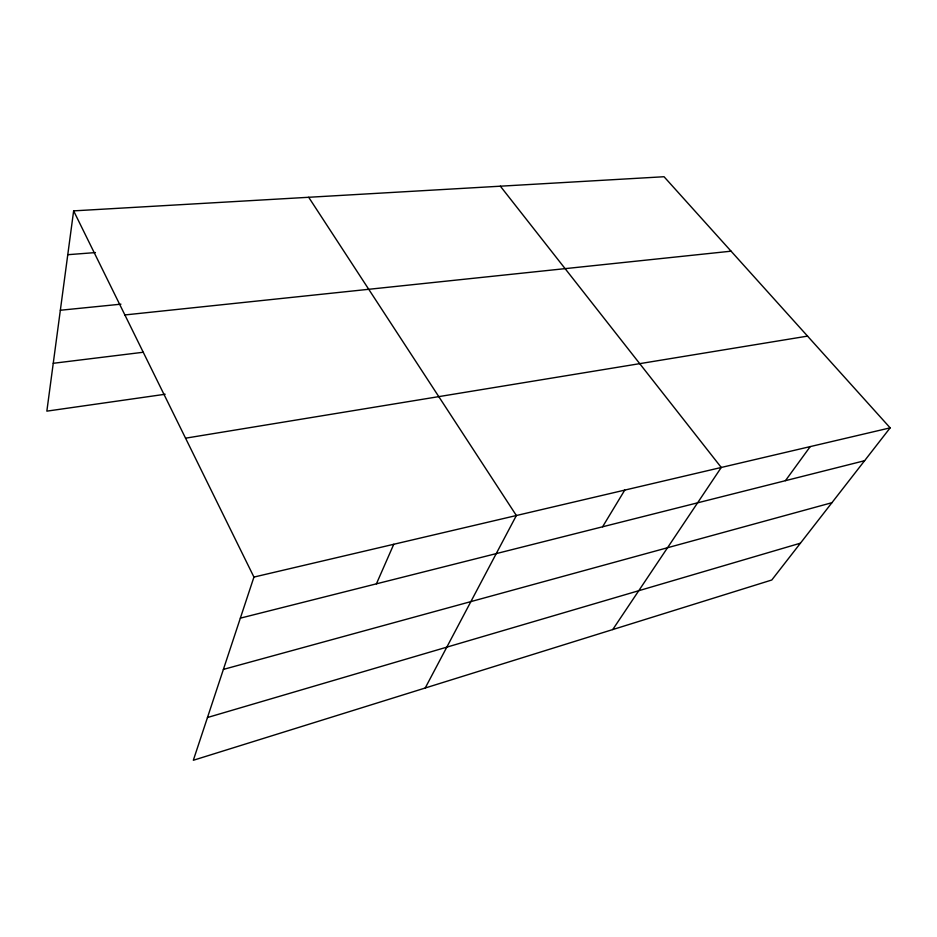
<?xml version="1.0" encoding="UTF-8"?>
<svg xmlns="http://www.w3.org/2000/svg" width="937" height="937" viewBox="0 0 937 937"><rect width="100%" height="100%" fill="white"/><g stroke="black" fill="none" stroke-linecap="round" stroke-linejoin="round"><path stroke-width="1.41" d="M73.636 210.872L253.939 577.075L193.327 760.27L771.783 580.003L890.15 427.858L664.04 176.73L73.636 210.872L46.85 411.144L165.158 394.254M376.416 583.833L393.763 544.28M425.211 688.004L516.369 515.526L308.695 197.285M602.585 526.793L624.756 490.11M612.739 629.57L721.267 467.469L500.358 186.194M785.44 480.669L810.224 446.609M207.464 717.519L800.432 543.179M223.393 669.405L831.927 502.7M240.352 618.151L864.593 460.711M253.939 577.075L890.15 427.858M185.549 438.188L807.542 336.114M53.245 363.298L143.127 352.265M124.879 314.949L731.071 251.186M60.343 310.252L120.932 304.174M67.78 254.7L95.422 252.58"/></g></svg>
